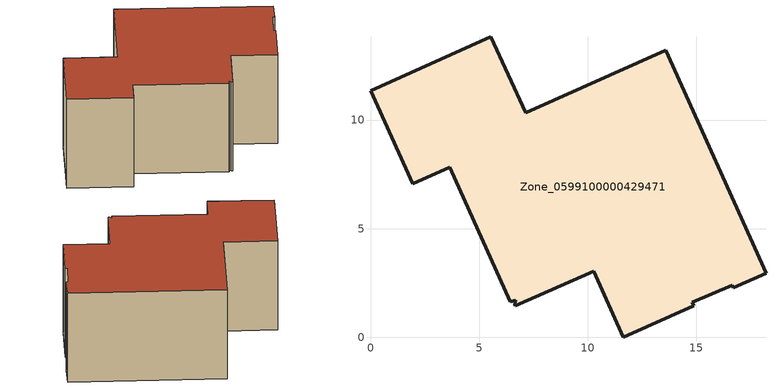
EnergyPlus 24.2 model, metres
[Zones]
Zone_0599100000429471
 floor ground (C_G): 0,11.34 5.53,13.84 7.16,10.33 13.59,13.22 18.2,2.96 16.7,2.28 16.64,2.4 14.81,1.62 14.88,1.46 11.64,0 10.27,3.04 6.67,1.45 6.64,1.53 6.69,1.72 6.43,1.63 3.65,7.83 1.94,7.06 z0
 wall outside (C_F): 13.59,13.22 7.16,10.33 5.53,13.84 0,11.34 1.94,7.06 3.65,7.83 6.43,1.63 6.69,1.72 6.64,1.53 6.67,1.45 10.27,3.04 11.64,0 14.88,1.46 14.81,1.62 16.64,2.4 16.7,2.28 18.2,2.96 13.59,13.22 z0:7.09
 roof outside (C_R): 6.43,1.63 6.69,1.72 6.64,1.53 6.67,1.45 10.27,3.04 11.64,0 14.88,1.46 14.81,1.62 16.64,2.4 16.7,2.28 18.2,2.96 13.59,13.22 7.16,10.33 5.53,13.84 0,11.34 1.94,7.06 3.65,7.83 z7.09
[BUILDING]
Pand.0599100000429471: North Axis=0; Terrain=City; Loads Convergence Tolerance Value=0.04; Temperature Convergence Tolerance Value=0.4; Solar Distribution=FullExterior; Maximum Number of Warmup Days=25; Minimum Number of Warmup Days=1
[Site:Location]
Rotterdam.The.Hague.AP_ZH_NLD Design_Conditions: Latitude=51.96; Longitude=4.45; Time Zone=1; Elevation=-4.5
[SITE:GROUNDTEMPERATURE:BUILDINGSURFACE]
18, 18, 18, 18, 18, 18, 18, 18, 18, 18, 18, 18
[MATERIAL] Thermal Absorptance=0.9; Solar Absorptance=0.7; Visible Absorptance=0.7
Name | Roughness | Thickness | Conductivity | Density | Specific Heat
G.D.2006-2014 | MediumSmooth | 0.15 | 0.06 | 540 | 1210
F.D.2006-2014 | Rough | 0.3 | 0.12 | 1920 | 840
R.D.2006-2014 | MediumRough | 0.2 | 0.08 | 1500 | 1000
[CONSTRUCTION]
C_G: G.D.2006-2014
C_F: F.D.2006-2014
C_R: R.D.2006-2014
[ZONE]
Zone_0599100000429471: Type=1; Multiplier=1; Ceiling Height=Autocalculate; Volume=Autocalculate; Floor Area=autocalculate; Part of Total Floor Area=Yes
[ZONEINFILTRATION:DESIGNFLOWRATE]
Infil_Zone_0599100000429471: Zone or ZoneList or Space or SpaceList=Zone_0599100000429471; Schedule=AlwaysOn; Design Flow Rate Calculation Method=Flow/Area; Flow Rate per Floor Area=0.0021; Constant Term Coefficient=1; Temperature Term Coefficient=0; Velocity Term Coefficient=0; Velocity Squared Term Coefficient=0
[HVACTEMPLATE:ZONE:IDEALLOADSAIRSYSTEM]
Zone_0599100000429471: Maximum Heating Supply Air Temperature=50; Minimum Cooling Supply Air Temperature=13; Maximum Heating Supply Air Humidity Ratio=0.0156; Minimum Cooling Supply Air Humidity Ratio=0.0077; Heating Limit=NoLimit; Cooling Limit=NoLimit; Dehumidification Control Type=ConstantSensibleHeatRatio; Cooling Sensible Heat Ratio=0.7; Dehumidification Setpoint=60; Humidification Control Type=None; Humidification Setpoint=30; Outdoor Air Method=None; Outdoor Air Flow Rate per Person=0.00944; Outdoor Air Flow Rate per Zone Floor Area=0; Outdoor Air Flow Rate per Zone=0; Demand Controlled Ventilation Type=None; Outdoor Air Economizer Type=NoEconomizer; Heat Recovery Type=None; Sensible Heat Recovery Effectiveness=0.7; Latent Heat Recovery Effectiveness=0.65
[ZONECONTROL:THERMOSTAT]
ThermostatControl_Zone_0599100000429471: Zone or ZoneList=Zone_0599100000429471; Control Type Schedule=DualSetpointControlType; Control 1=Thermostat_Zone_0599100000429471; Temperature Difference Between Cutout And Setpoint=0
[THERMOSTATSETPOINT:DUALSETPOINT]
Thermostat_Zone_0599100000429471: Heating Setpoint Temperature Schedule=HeatingSetpoint_Zone_0599100000429471; Cooling Setpoint Temperature Schedule=CoolingSetpoint_Zone_0599100000429471
[SCHEDULE:COMPACT]
HeatingSetpoint_Zone_0599100000429471: Through: 12/31, For: AllDays, Until: 24:00, 21
CoolingSetpoint_Zone_0599100000429471: Through: 12/31, For: AllDays, Until: 24:00, 24
DualSetpointControlType: Through: 12/31, For: AllDays, Until: 24:00, 4
AlwaysOn: Through: 12/31, For: AllDays, Until: 24:00, 1
